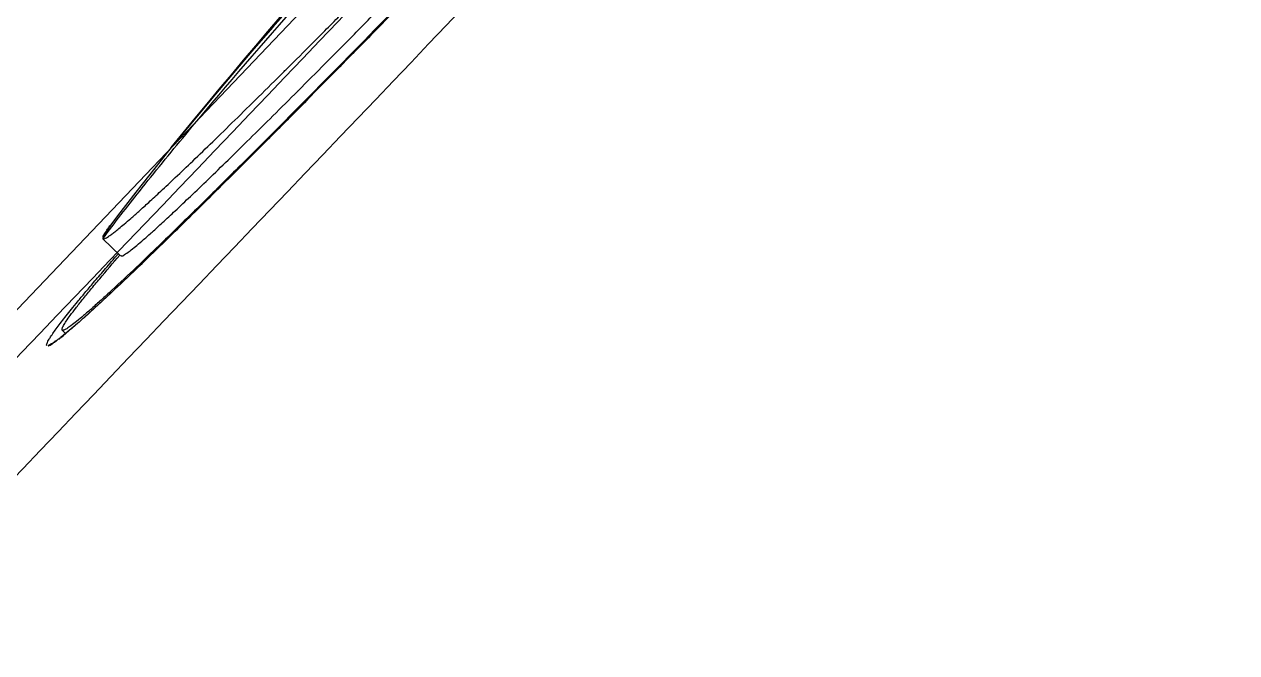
# Model space of a CAD drawing. Header units: millimetres. Extents: x 1145859089 to 1147511753, y -1047484727 to -1047247487.
# Drawn here: x 1146991921.1 to 1146991995.9, y -1047436545.6 to -1047436506.9 of the extents above; entities that cross this region are included whole.
import ezdxf
from ezdxf.xclip import XClip

# ---------------------------------------------------------------- set-up
doc = ezdxf.new("R2010")
doc.units = ezdxf.units.MM
doc.header["$LTSCALE"] = 100
doc.header["$MEASUREMENT"] = 0
doc.header["$XCLIPFRAME"] = 2
doc.layers.get('0').update_dxf_attribs({"linetype": 'CONTINUOUS'})
doc.layers.add('XREF', color=135, linetype='CONTINUOUS')
doc.layers.add('단지배치도$0$W240910', color=135, linetype='CONTINUOUS')

# ---------------------------------------------------------------- blocks, each defined once
blk = doc.blocks.new('단지배치도$0$zw$9902')
at = {"layer": '단지배치도$0$W240910', "linetype": 'ByBlock', "ltscale": 20}
for p, q in [((62174.21, -65162.678), (62288.069, -65043.262)), ((62198.263, -65136.494), (62197.183, -65137.731)), ((62204.203, -65137.231), (62203.149, -65138.307)), ((62197.183, -65137.731), (62195.893, -65139.223)), ((62203.149, -65138.307), (62202.118, -65139.356)), ((62195.893, -65139.223), (62194.645, -65140.682)), ((62202.118, -65139.356), (62201.111, -65140.38)), ((62194.645, -65140.682), (62193.413, -65142.139)), ((62201.111, -65140.38), (62200.126, -65141.378)), ((62200.126, -65141.378), (62199.162, -65142.352)), ((62193.413, -65142.139), (62192.219, -65143.569)), ((62199.162, -65142.352), (62198.22, -65143.302)), ((62198.22, -65143.302), (62197.299, -65144.228)), ((62192.219, -65143.569), (62191.062, -65144.976)), ((62197.299, -65144.228), (62196.399, -65145.13)), ((62191.062, -65144.976), (62189.893, -65146.422)), ((62196.399, -65145.13), (62195.52, -65146.009)), ((62195.52, -65146.009), (62194.804, -65146.723)), ((62189.893, -65146.422), (62188.72, -65147.904)), ((62194.804, -65146.723), (62194.101, -65147.421)), ((62194.101, -65147.421), (62193.413, -65148.102)), ((62188.72, -65147.904), (62187.594, -65149.367)), ((62193.413, -65148.102), (62192.74, -65148.767)), ((62192.74, -65148.767), (62192.082, -65149.414)), ((62187.594, -65149.367), (62187.178, -65149.92)), ((62191.44, -65150.044), (62190.813, -65150.655)), ((62192.082, -65149.414), (62191.44, -65150.044)), ((62186.688, -65150.787), (62187.79, -65151.837)), ((62190.813, -65150.655), (62190.204, -65151.247)), ((62190.204, -65151.247), (62189.613, -65151.819)), ((62187.644, -65151.71), (62187.65, -65151.704)), ((62189.153, -65152.262), (62188.705, -65152.691)), ((62189.613, -65151.819), (62189.153, -65152.262)), ((62188.705, -65152.691), (62188.27, -65153.105)), ((62187.849, -65153.505), (62187.442, -65153.889)), ((62188.27, -65153.105), (62187.849, -65153.505)), ((62187.049, -65154.256), (62186.672, -65154.606)), ((62187.442, -65153.889), (62187.049, -65154.256)), ((62186.052, -65155.175), (62185.803, -65155.401)), ((62186.311, -65154.939), (62186.052, -65155.175)), ((62186.672, -65154.606), (62186.311, -65154.939)), ((62185.124, -65156.005), (62184.987, -65156.123)), ((62185.339, -65155.816), (62185.124, -65156.005)), ((62185.565, -65155.614), (62185.339, -65155.816)), ((62185.803, -65155.401), (62185.565, -65155.614)), ((62184.197, -65156.782), (62184.153, -65156.817)), ((62184.187, -65156.419), (62184.398, -65156.621)), ((62184.244, -65156.746), (62184.197, -65156.782)), ((62184.291, -65156.708), (62184.244, -65156.746)), ((62184.392, -65156.626), (62184.291, -65156.708)), ((62184.499, -65156.538), (62184.392, -65156.626)), ((62184.612, -65156.444), (62184.499, -65156.538)), ((62184.731, -65156.343), (62184.612, -65156.444)), ((62184.856, -65156.236), (62184.731, -65156.343)), ((62184.987, -65156.123), (62184.856, -65156.236)), ((62183.721, -65157.127), (62183.72, -65157.128)), ((62183.734, -65157.119), (62183.721, -65157.127)), ((62183.75, -65157.109), (62183.734, -65157.119)), ((62183.768, -65157.098), (62183.75, -65157.109)), ((62183.789, -65157.084), (62183.768, -65157.098)), ((62183.812, -65157.069), (62183.789, -65157.084)), ((62183.837, -65157.052), (62183.812, -65157.069)), ((62183.864, -65157.033), (62183.837, -65157.052)), ((62183.893, -65157.012), (62183.864, -65157.033)), ((62183.925, -65156.99), (62183.893, -65157.012)), ((62183.958, -65156.965), (62183.925, -65156.99)), ((62183.993, -65156.939), (62183.958, -65156.965)), ((62184.031, -65156.911), (62183.993, -65156.939)), ((62184.07, -65156.882), (62184.031, -65156.911)), ((62184.11, -65156.85), (62184.07, -65156.882)), ((62184.153, -65156.817), (62184.11, -65156.85))]:
    blk.add_line(p, q, dxfattribs=at)
at = {"layer": '단지배치도$0$W240910'}
for centre, radius, start, end in [((56819.18, -60798.975), 5399.427, 202.101618, 356.712088), ((57394.291, -57699.4), 11431.377, 251.6277496, 321.4181311), ((57394.291, -57699.4), 11931.377, 251.6277496, 321.4181311)]:
    blk.add_arc(centre, radius, start, end, dxfattribs=at)
at = {"layer": '단지배치도$0$W240910', "linetype": 'ByBlock', "ltscale": 20}
for centre, radius, start, end in [((41791.48, -45638.696), 28226.861, 316.1617116, 316.5676775), ((41450.437, -45313.524), 28703.079, 316.1634055, 316.5659905), ((61493.358, -64442.771), 993.71, 315.049928, 315.396208)]:
    blk.add_arc(centre, radius, start, end, dxfattribs=at)
at = {"layer": '단지배치도$0$W240910', "linetype": 'ByBlock', "ltscale": 20, "extrusion": (0, 0, -1)}
blk.add_ellipse((62567.39, -65452.708), major_axis=(-485.991, -11.578), ratio=1, start_param=0.708795, end_param=0.862005, dxfattribs=at)
at = {"layer": '단지배치도$0$W240910', "linetype": 'ByBlock', "ltscale": 20}
for points, knots in [([(62253.408, -65084.256), (62253.346, -65084.34), (62253.187, -65084.548), (62252.918, -65084.892), (62252.586, -65085.307), (62252.201, -65085.779), (62251.747, -65086.327), (62251.205, -65086.97), (62250.563, -65087.723), (62249.812, -65088.595), (62248.94, -65089.594), (62247.936, -65090.735), (62246.783, -65092.033), (62245.463, -65093.508), (62243.958, -65095.178), (62242.245, -65097.065), (62240.3, -65099.193), (62238.097, -65101.59), (62235.602, -65104.287), (62232.778, -65107.323), (62229.586, -65110.735), (62225.956, -65114.592), (62221.901, -65118.873), (62217.645, -65123.337), (62213.544, -65127.611), (62209.843, -65131.443), (62206.574, -65134.809), (62203.667, -65137.784), (62201.082, -65140.415), (62198.784, -65142.739), (62196.744, -65144.79), (62194.934, -65146.598), (62193.331, -65148.188), (62191.915, -65149.583), (62190.668, -65150.802), (62189.572, -65151.864), (62188.61, -65152.787), (62187.771, -65153.584), (62187.046, -65154.266), (62186.425, -65154.841), (62185.896, -65155.325), (62185.44, -65155.734), (62185.039, -65156.088), (62184.7, -65156.38), (62184.492, -65156.555), (62184.405, -65156.627)], [0, 0, 0, 0, 0.313904, 0.785938, 1.309904, 1.908722, 2.610799, 3.446041, 4.432154, 5.579577, 6.898803, 8.409937, 10.137933, 12.10808, 14.347045, 16.883775, 19.753734, 22.995188, 26.650958, 30.776923, 35.433042, 40.668896, 46.665278, 53.123251, 59.172395, 64.435061, 69.106362, 73.246956, 76.916151, 80.169465, 83.05019, 85.596842, 87.844859, 89.823381, 91.559072, 93.077294, 94.402921, 95.55651, 96.548523, 97.389382, 98.09617, 98.698881, 99.226154, 99.701164, 100.041093, 100.041093, 100.041093, 100.041093]), ([(62238.123, -65101.472), (62236.448, -65103.289), (62232.632, -65107.404), (62226.475, -65113.966), (62219.653, -65121.157), (62212.794, -65128.314), (62206.53, -65134.78), (62202.598, -65138.792), (62200.859, -65140.554)], [0, 0, 0, 0, 7.412838, 16.836515, 26.99373, 37.150656, 46.573573, 54.002163, 54.002163, 54.002163, 54.002163]), ([(62198.089, -65140.261), (62198.588, -65139.764), (62199.7, -65138.655), (62201.466, -65136.881), (62203.439, -65134.887), (62205.556, -65132.734), (62207.832, -65130.406), (62210.281, -65127.886), (62212.873, -65125.203), (62215.511, -65122.456), (62217.268, -65120.618), (62218.129, -65119.715)], [0, 0, 0, 0, 2.111795, 4.709599, 7.510723, 10.528744, 13.767017, 17.276494, 21.071442, 24.958315, 28.701306, 28.701306, 28.701306, 28.701306]), ([(62198.721, -65141.675), (62198.728, -65141.669), (62199.292, -65141.104), (62200.457, -65139.935), (62202.257, -65138.118), (62204.191, -65136.155), (62205.766, -65134.548), (62206.697, -65133.595), (62206.939, -65133.348)], [0, 0, 0, 0, 0.027123, 2.395799, 4.949845, 7.70089, 10.662526, 11.69911, 11.69911, 11.69911, 11.69911]), ([(62186.688, -65150.787), (62187.423, -65149.798), (62189.105, -65147.634), (62192.984, -65142.892), (62196.184, -65139.188), (62198.423, -65136.648)], [0, 0, 0, 0, 3.696381, 8.220258, 18.378708, 18.378708, 18.378708, 18.378708]), ([(62186.688, -65150.787), (62186.717, -65150.814), (62186.815, -65150.775), (62186.922, -65150.719), (62187.062, -65150.63), (62187.233, -65150.509), (62187.447, -65150.345), (62187.712, -65150.132), (62188.04, -65149.858), (62188.447, -65149.506), (62188.952, -65149.059), (62189.57, -65148.498), (62190.322, -65147.804), (62191.226, -65146.954), (62192.295, -65145.937), (62193.516, -65144.759), (62194.869, -65143.442), (62196.338, -65141.998), (62197.422, -65140.924), (62198.019, -65140.33), (62198.089, -65140.261)], [0, 0, 0, 0, 0.119668, 0.23634, 0.396307, 0.604907, 0.869553, 1.203409, 1.623361, 2.152528, 2.817912, 3.645571, 4.656817, 5.888304, 7.367869, 9.082794, 10.978252, 13.032661, 15.261197, 15.557989, 15.557989, 15.557989, 15.557989]), ([(62187.81, -65151.816), (62187.823, -65151.828), (62187.887, -65151.866), (62188.017, -65151.757), (62188.21, -65151.653), (62188.475, -65151.443), (62188.816, -65151.17), (62189.245, -65150.802), (62189.776, -65150.333), (62190.426, -65149.742), (62191.214, -65149.009), (62192.154, -65148.12), (62193.242, -65147.076), (62194.459, -65145.894), (62195.79, -65144.588), (62197.223, -65143.17), (62198.211, -65142.185), (62198.721, -65141.675)], [0, 0, 0, 0, 0.056572, 0.198676, 0.428438, 0.754553, 1.189399, 1.747264, 2.448512, 3.315932, 4.382281, 5.677849, 7.195373, 8.904606, 10.769133, 12.789286, 14.953639, 14.953639, 14.953639, 14.953639]), ([(62196.629, -65144.818), (62196.053, -65145.395), (62194.717, -65146.727), (62192.698, -65148.726), (62191.117, -65150.271), (62190.299, -65151.063), (62190.166, -65151.191)], [0, 0, 0, 0, 2.446365, 5.659743, 8.522791, 9.077411, 9.077411, 9.077411, 9.077411]), ([(62187.178, -65149.92), (62187.148, -65149.959), (62187.067, -65150.069), (62186.947, -65150.237), (62186.832, -65150.411), (62186.747, -65150.553), (62186.696, -65150.661), (62186.66, -65150.76), (62186.688, -65150.787)], [0, 0, 0, 0, 0.146887, 0.410603, 0.618281, 0.777361, 0.893175, 1.011439, 1.011439, 1.011439, 1.011439]), ([(62190.166, -65151.191), (62189.702, -65151.639), (62188.733, -65152.568), (62187.541, -65153.691), (62186.616, -65154.538), (62186.036, -65155.059), (62185.531, -65155.498), (62185.105, -65155.854), (62184.76, -65156.125), (62184.521, -65156.294), (62184.37, -65156.383), (62184.29, -65156.418), (62184.23, -65156.436), (62184.197, -65156.426), (62184.187, -65156.419)], [0, 0, 0, 0, 1.934359, 4.025605, 4.914745, 5.695686, 6.365576, 6.921655, 7.361349, 7.682563, 7.798534, 7.885155, 7.944096, 7.981948, 7.981948, 7.981948, 7.981948]), ([(62183.238, -65157.379), (62183.214, -65157.356), (62183.23, -65157.271), (62183.275, -65157.164), (62183.356, -65157.012), (62183.483, -65156.809), (62183.66, -65156.549), (62183.883, -65156.244), (62184.143, -65155.902), (62184.436, -65155.526), (62184.77, -65155.11), (62185.155, -65154.638), (62185.612, -65154.088), (62186.155, -65153.442), (62186.799, -65152.687), (62187.307, -65152.098), (62187.601, -65151.76), (62187.644, -65151.71)], [0, 0, 0, 0, 0.100326, 0.206262, 0.369242, 0.606878, 0.927265, 1.312136, 1.7426, 2.215469, 2.740711, 3.341417, 4.046003, 4.884087, 5.872806, 7.022504, 7.218325, 7.218325, 7.218325, 7.218325]), ([(62184.187, -65156.419), (62184.179, -65156.409), (62184.168, -65156.377), (62184.183, -65156.316), (62184.215, -65156.235), (62184.296, -65156.079), (62184.453, -65155.833), (62184.707, -65155.475), (62185.043, -65155.032), (62185.458, -65154.507), (62185.951, -65153.902), (62186.715, -65152.984), (62187.321, -65152.274), (62187.737, -65151.792)], [0, 0, 0, 0, 0.037862, 0.096823, 0.183473, 0.299482, 0.620801, 1.060633, 1.616879, 2.286963, 3.068116, 3.957485, 5.869182, 5.869182, 5.869182, 5.869182]), ([(62184.405, -65156.627), (62184.381, -65156.647), (62184.258, -65156.748), (62184.076, -65156.895), (62183.914, -65157.018), (62183.855, -65157.063)], [0, 0, 0, 0, 0.0926641, 0.4790344, 0.7019852, 0.7019852, 0.7019852, 0.7019852]), ([(62183.855, -65157.063), (62183.828, -65157.082), (62183.737, -65157.149), (62183.601, -65157.244), (62183.452, -65157.333), (62183.347, -65157.382), (62183.262, -65157.402), (62183.238, -65157.379)], [0, 0, 0, 0, 0.0987002, 0.337833, 0.5021586, 0.6086807, 0.7083012, 0.7083012, 0.7083012, 0.7083012])]:
    blk.add_open_spline(points, degree=3, knots=knots, dxfattribs=at)
blk = doc.blocks.new('단지배치도')
blk.add_blockref('단지배치도$0$zw$9902', (141034.193, 142437.157))

msp = doc.modelspace()

# ---------------------------------------------------------------- block references
at = {"layer": 'XREF'}
ref = msp.add_blockref('단지배치도', (1146788705.034274, -1047513806.462535), dxfattribs=at)
XClip(ref).set_block_clipping_path([(72982.4064819524, 34919.7593965298), (360382.4067475507, 255319.7593436697)])

doc.saveas('drawing.dxf')
